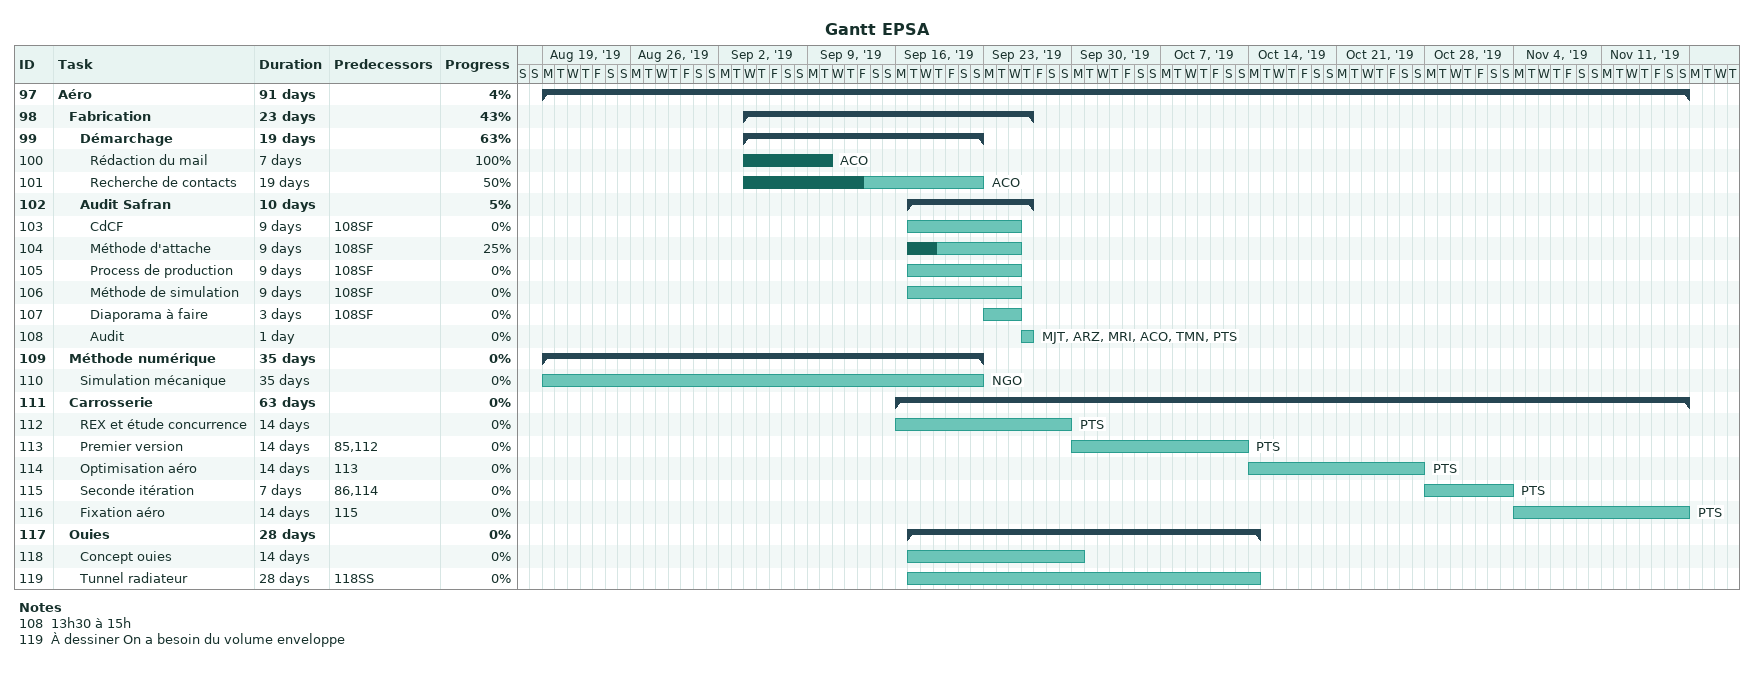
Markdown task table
Gantt EPSA

| ID | Level | Task | Duration | Start | Finish | Predecessors | Resources | % complete |
|---|---|---|---|---|---|---|---|---|
| 97 | 1 | **Aéro** | 91d | 2019-08-19 | 2019-11-17 |  |  | 4 |
| 98 | 2 | **Fabrication** | 23d | 2019-09-04 | 2019-09-26 |  |  | 43 |
| 99 | 3 | **Démarchage** | 19d | 2019-09-04 | 2019-09-22 |  |  | 63 |
| 100 | 4 | Rédaction du mail | 7d | 2019-09-04 | 2019-09-10 |  | ACO | 100 |
| 101 | 4 | Recherche de contacts | 19d | 2019-09-04 | 2019-09-22 |  | ACO | 50 |
| 102 | 3 | **Audit Safran** | 10d | 2019-09-17 | 2019-09-26 |  |  | 5 |
| 103 | 4 | CdCF | 9d | 2019-09-17 | 2019-09-25 | 108SF |  | 0 |
| 104 | 4 | Méthode d'attache | 9d | 2019-09-17 | 2019-09-25 | 108SF |  | 25 |
| 105 | 4 | Process de production | 9d | 2019-09-17 | 2019-09-25 | 108SF |  | 0 |
| 106 | 4 | Méthode de simulation | 9d | 2019-09-17 | 2019-09-25 | 108SF |  | 0 |
| 107 | 4 | Diaporama à faire | 3d | 2019-09-23 | 2019-09-25 | 108SF |  | 0 |
| 108 | 4 | Audit | 1d | 2019-09-26 | 2019-09-26 |  | MJT, ARZ, MRI, ACO, TMN, PTS | 0 |
| 109 | 2 | **Méthode numérique** | 35d | 2019-08-19 | 2019-09-22 |  |  | 0 |
| 110 | 3 | Simulation mécanique | 35d | 2019-08-19 | 2019-09-22 |  | NGO | 0 |
| 111 | 2 | **Carrosserie** | 63d | 2019-09-16 | 2019-11-17 |  |  | 0 |
| 112 | 3 | REX et étude concurrence | 14d | 2019-09-16 | 2019-09-29 |  | PTS | 0 |
| 113 | 3 | Premier version | 14d | 2019-09-30 | 2019-10-13 | 85, 112 | PTS | 0 |
| 114 | 3 | Optimisation aéro | 14d | 2019-10-14 | 2019-10-27 | 113 | PTS | 0 |
| 115 | 3 | Seconde itération | 7d | 2019-10-28 | 2019-11-03 | 86, 114 | PTS | 0 |
| 116 | 3 | Fixation aéro | 14d | 2019-11-04 | 2019-11-17 | 115 | PTS | 0 |
| 117 | 2 | **Ouies** | 28d | 2019-09-17 | 2019-10-14 |  |  | 0 |
| 118 | 3 | Concept ouies | 14d | 2019-09-17 | 2019-09-30 |  |  | 0 |
| 119 | 3 | Tunnel radiateur | 28d | 2019-09-17 | 2019-10-14 | 118SS |  | 0 |

Notes
- 108: 13h30 à 15h
- 119: À dessiner On a besoin du volume enveloppe
